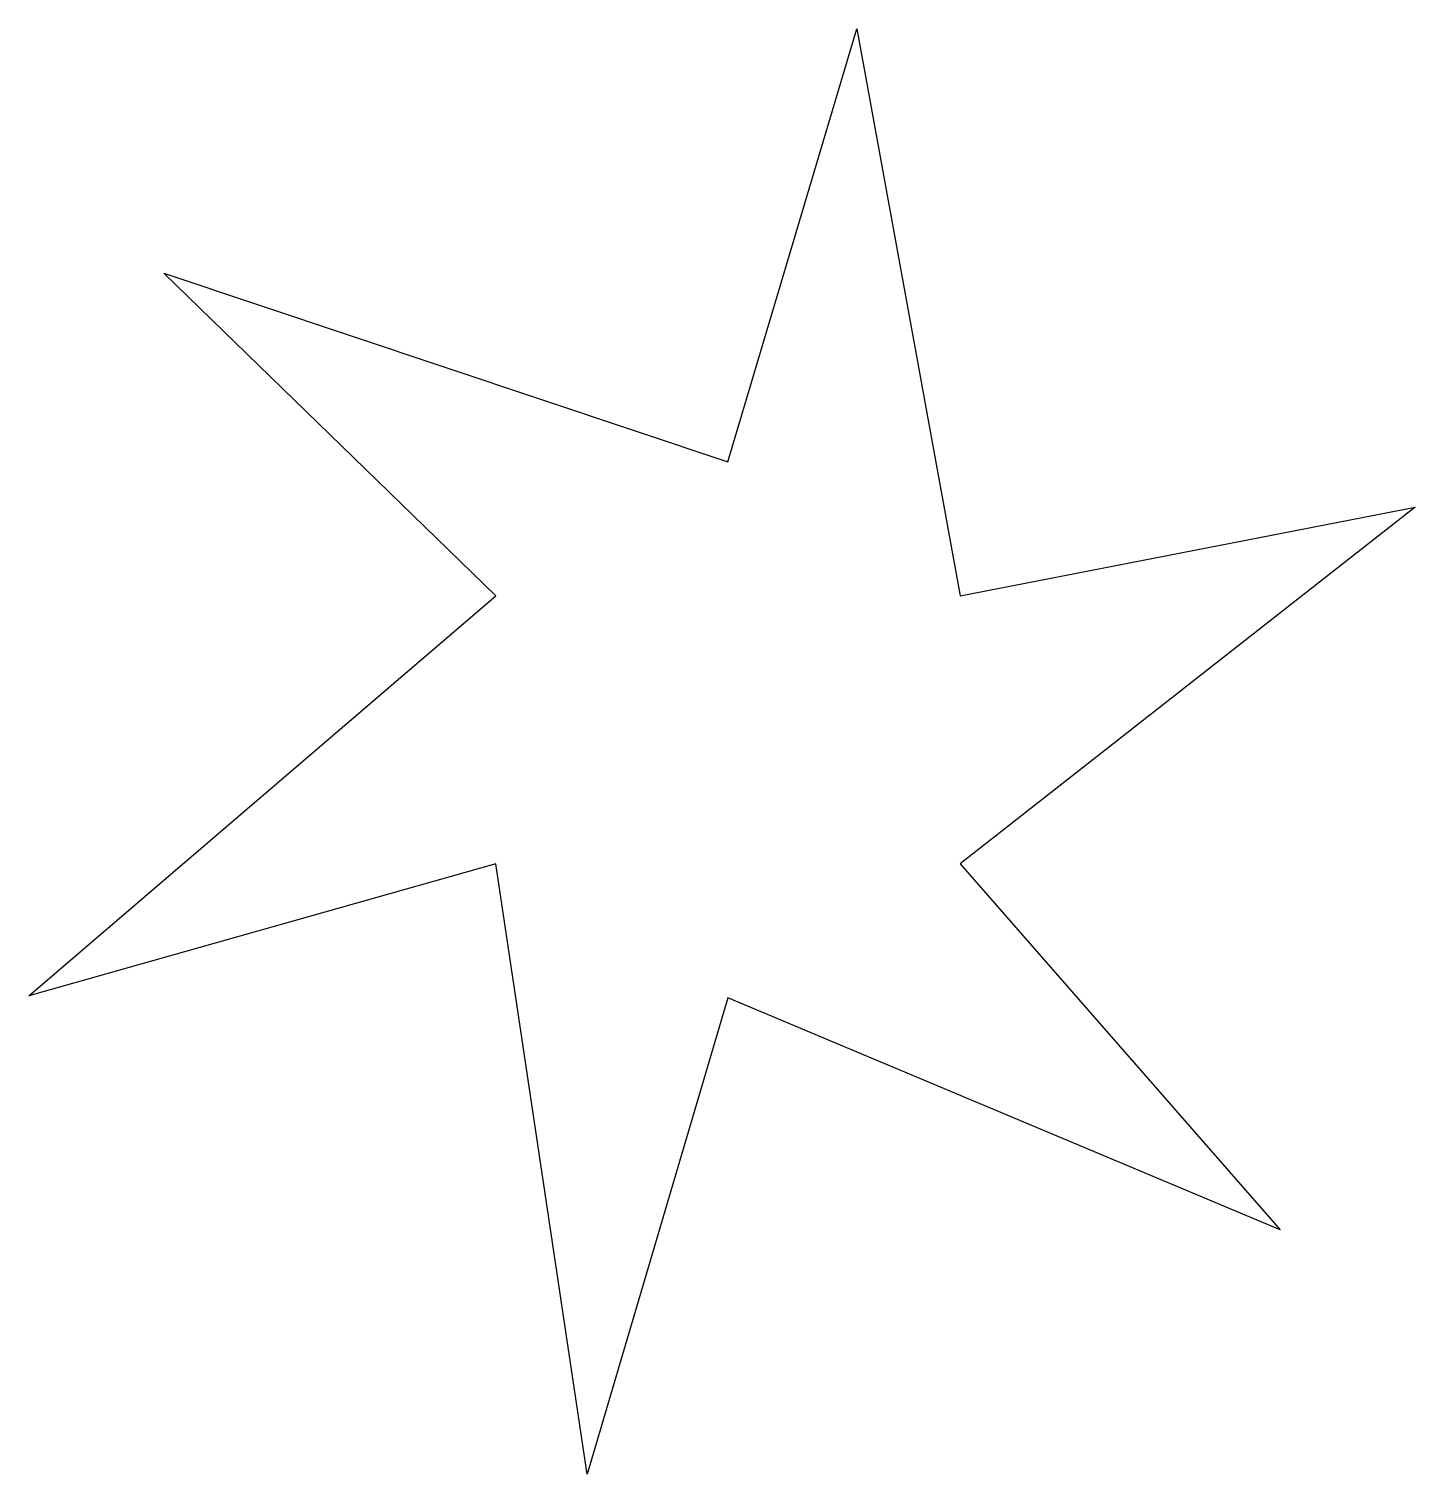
# Model space of a CAD drawing. Header units: millimetres. Extents: x -8.38 to -3.47, y -2.56 to 2.56.
import ezdxf

# ---------------------------------------------------------------- set-up
doc = ezdxf.new("R2010")
doc.units = ezdxf.units.MM
doc.layers.add('Layer1', color=7, linetype='Continuous', true_color=0xffffff)

msp = doc.modelspace()

# ---------------------------------------------------------------- linework, layer by layer
at = {"layer": 'Layer1', "color": 142, "ltscale": 25.4, "true_color": 0x0080c0}
for p, q in [((-5.9073, 1.0257, 0.9062), (-5.4505, 2.5584, 0.9062)), ((-5.4505, 2.5584, 0.9062), (-5.0852, 0.5511, 0.9062)), ((-6.7293, 0.5511, 0.9062), (-7.9051, 1.6931, 0.9062)), ((-7.9051, 1.6931, 0.9062), (-5.9073, 1.0257, 0.9062)), ((-5.0852, 0.5511, 0.9062), (-3.4737, 0.8654, 0.9062)), ((-3.4737, 0.8654, 0.9062), (-5.0852, -0.3981, 0.9062)), ((-8.383, -0.8654, 0.9062), (-6.7293, 0.5511, 0.9062)), ((-6.7293, -0.3981, 0.9062), (-8.383, -0.8654, 0.9062)), ((-6.4063, -2.5584, 0.9062), (-6.7293, -0.3981, 0.9062)), ((-5.0852, -0.3981, 0.9062), (-3.9516, -1.6931, 0.9062)), ((-5.9073, -0.8727, 0.9062), (-6.4063, -2.5584, 0.9062)), ((-3.9516, -1.6931, 0.9062), (-5.9073, -0.8727, 0.9062))]:
    msp.add_line(p, q, dxfattribs=at)

doc.saveas('drawing.dxf')
